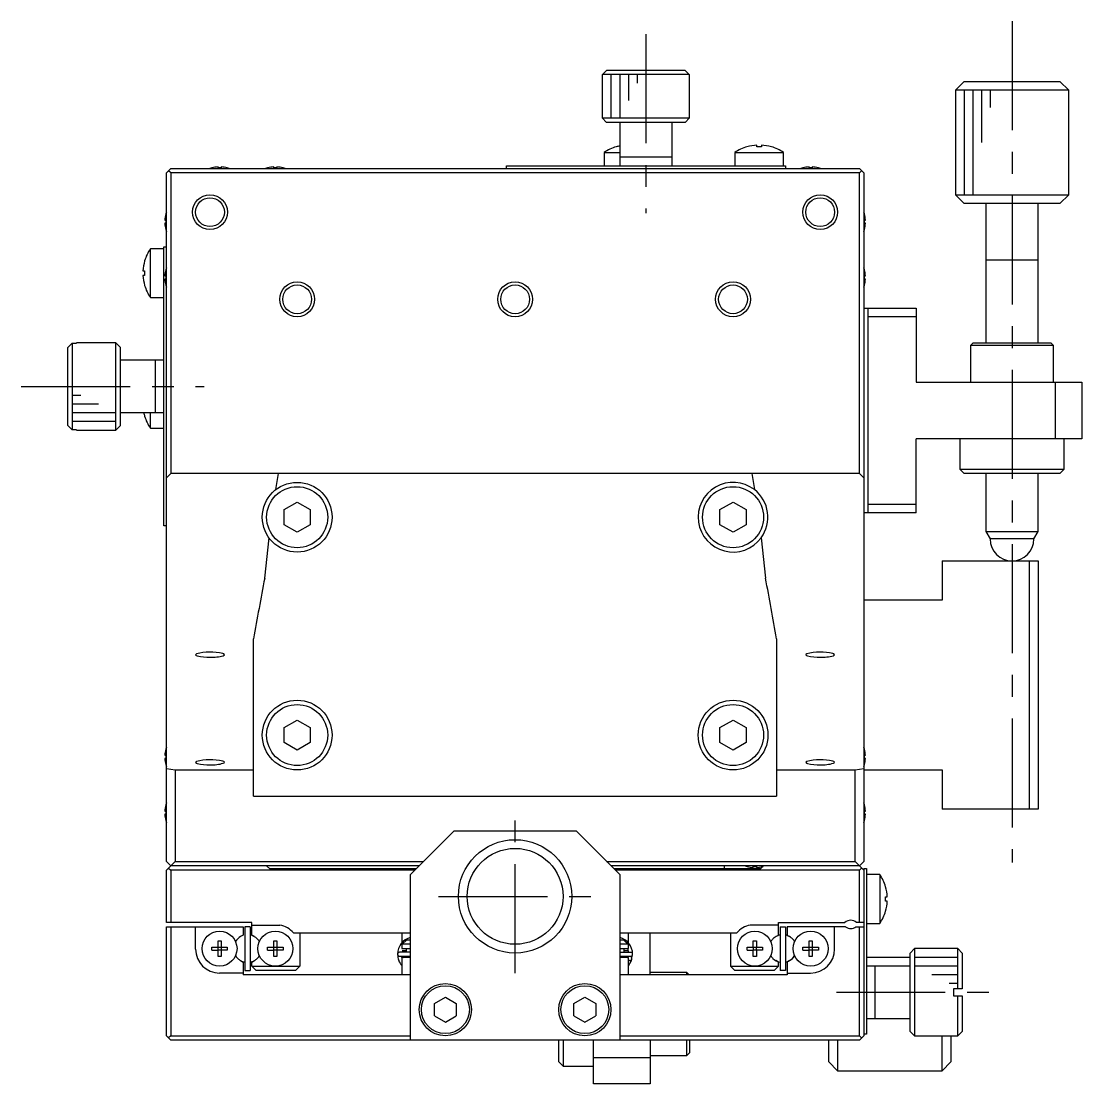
# Model space of a CAD drawing. Extents: x -356 to 385, y 63 to 688.
# Drawn here: x -145.3 to -23.6, y 325.1 to 447 of the extents above; entities that cross this region are included whole.
import ezdxf

# ---------------------------------------------------------------- set-up
doc = ezdxf.new("R2010")
doc.units = 0
doc.header["$LTSCALE"] = 10
doc.linetypes.add('CENTER', pattern=[2, 1.25, -0.25, 0.25, -0.25])
doc.layers.get('0').update_dxf_attribs({"linetype": 'CONTINUOUS'})
doc.layers.add('CENTER', color=1, linetype='CENTER')

msp = doc.modelspace()

# ---------------------------------------------------------------- linework, layer by layer
at = {"color": 7, "linetype": 'CONTINUOUS'}
for p, q in [((-78.585078, 440.873324), (-78.08329, 441.373324)), ((-78.08329, 441.373324), (-69.118916, 441.373324)), ((-69.118916, 441.373324), (-68.617129, 440.873324)), ((-78.601103, 440.373324), (-78.585078, 440.373324)), ((-78.601103, 440.373324), (-78.601103, 435.873324)), ((-78.585078, 440.373324), (-78.585078, 440.873324)), ((-68.617129, 440.873324), (-78.585078, 440.873324)), ((-68.617129, 440.873324), (-68.617129, 440.373324)), ((-68.617129, 440.373324), (-68.601103, 440.373324)), ((-68.601103, 435.873324), (-68.601103, 440.373324)), ((-37.101103, 440.073324), (-38.101103, 439.073324)), ((-37.100878, 440.073324), (-26.101103, 440.073324)), ((-25.101103, 439.073324), (-26.101103, 440.073324)), ((-38.101103, 439.073324), (-38.101103, 427.073324)), ((-25.101103, 439.073324), (-38.101103, 439.073324)), ((-25.101103, 427.073324), (-25.101103, 439.073324)), ((-78.601103, 435.873324), (-68.601103, 435.873324)), ((-78.601103, 435.873324), (-78.101103, 435.373324)), ((-69.101103, 435.373324), (-78.101103, 435.373324)), ((-76.601103, 435.373324), (-76.601103, 430.373324)), ((-70.601103, 430.373324), (-70.601103, 435.373324)), ((-69.101103, 435.373324), (-68.601103, 435.873324)), ((-60.861103, 432.566528), (-60.861103, 432.759785)), ((-60.341103, 432.759785), (-60.341103, 432.566528)), ((-78.401103, 431.915787), (-76.601103, 431.915787)), ((-78.401103, 431.915787), (-78.401103, 430.373324)), ((-77.000242, 432.566528), (-77.003251, 432.572697)), ((-63.401103, 431.915787), (-57.801103, 431.915787)), ((-63.401103, 431.915787), (-63.401103, 430.373324)), ((-62.000242, 432.566528), (-62.003251, 432.572697)), ((-60.341103, 432.566528), (-60.861103, 432.566528)), ((-59.198956, 432.572697), (-59.201964, 432.566528)), ((-57.801103, 430.373324), (-57.801103, 431.915787)), ((-89.601103, 430.073324), (-89.601103, 430.373324)), ((-89.601103, 430.373324), (-57.601103, 430.373324)), ((-70.601103, 431.373324), (-76.601103, 431.373324)), ((-57.601103, 430.373324), (-57.601103, 430.073324)), ((-128.101103, 430.073324), (-128.601103, 429.573324)), ((-128.601103, 350.573324), (-128.601103, 429.573324)), ((-128.101103, 429.573324), (-128.351103, 429.823324)), ((-128.101103, 430.073324), (-49.101103, 430.073324)), ((-49.101103, 429.573324), (-128.101103, 429.573324)), ((-128.101103, 429.573324), (-128.101103, 395.073324)), ((-123.387465, 430.142845), (-123.389719, 430.147468)), ((-122.681103, 430.142845), (-122.681103, 430.263183)), ((-122.321103, 430.142845), (-122.681103, 430.142845)), ((-122.321103, 430.263183), (-122.321103, 430.142845)), ((-121.612487, 430.147468), (-121.614742, 430.142845)), ((-116.987465, 430.142845), (-116.989719, 430.147468)), ((-116.281103, 430.142845), (-116.281103, 430.263183)), ((-115.921103, 430.142845), (-116.281103, 430.142845)), ((-115.921103, 430.263183), (-115.921103, 430.142845)), ((-115.212487, 430.147468), (-115.214742, 430.142845)), ((-55.587465, 430.142845), (-55.589719, 430.147468)), ((-54.881103, 430.142845), (-54.881103, 430.263183)), ((-54.521103, 430.142845), (-54.881103, 430.142845)), ((-54.521103, 430.263183), (-54.521103, 430.142845)), ((-53.812487, 430.147468), (-53.814742, 430.142845)), ((-48.601103, 429.573324), (-49.101103, 430.073324)), ((-48.851103, 429.823324), (-49.101103, 429.573324)), ((-49.101103, 395.073324), (-49.101103, 429.573324)), ((-48.601103, 429.573324), (-48.601103, 350.573324)), ((-38.101103, 427.073324), (-25.101103, 427.073324)), ((-38.101103, 427.073324), (-37.101103, 426.073324)), ((-26.101103, 426.073324), (-25.101103, 427.073324)), ((-26.101103, 426.073324), (-37.101103, 426.073324)), ((-34.601103, 426.073324), (-34.601103, 410.073343)), ((-28.601103, 410.073343), (-28.601103, 426.073324)), ((-128.675247, 424.86194), (-128.670625, 424.859685)), ((-48.531582, 424.859685), (-48.526959, 424.86194)), ((-128.790962, 424.153324), (-128.670625, 424.153324)), ((-128.670625, 423.793324), (-128.790962, 423.793324)), ((-128.670625, 423.086962), (-128.675247, 423.084708)), ((-128.670625, 424.153324), (-128.670625, 423.793324)), ((-48.531582, 423.793324), (-48.531582, 424.153324)), ((-48.531582, 424.153324), (-48.411244, 424.153324)), ((-48.411244, 423.793324), (-48.531582, 423.793324)), ((-48.526959, 423.084708), (-48.531582, 423.086962)), ((-130.443566, 415.273324), (-130.443566, 420.873324)), ((-128.901103, 420.873324), (-130.443566, 420.873324)), ((-128.901103, 421.073324), (-128.601103, 421.073324)), ((-128.901103, 389.073324), (-128.901103, 421.073324)), ((-131.100476, 419.475471), (-131.094308, 419.472463)), ((-28.601098, 419.573324), (-34.601108, 419.573324)), ((-131.287565, 418.333324), (-131.094308, 418.333324)), ((-131.094308, 418.333324), (-131.094308, 417.813324)), ((-128.675247, 418.46194), (-128.670625, 418.459685)), ((-48.531582, 418.459685), (-48.526959, 418.46194)), ((-131.094308, 417.813324), (-131.287565, 417.813324)), ((-128.790962, 417.753324), (-128.670625, 417.753324)), ((-128.670625, 417.393324), (-128.790962, 417.393324)), ((-128.670625, 417.753324), (-128.670625, 417.393324)), ((-48.531582, 417.393324), (-48.531582, 417.753324)), ((-48.531582, 417.753324), (-48.411244, 417.753324)), ((-48.411244, 417.393324), (-48.531582, 417.393324)), ((-131.094308, 416.674185), (-131.100476, 416.671176)), ((-128.670625, 416.686962), (-128.675247, 416.684708)), ((-48.526959, 416.684708), (-48.531582, 416.686962)), ((-130.443566, 415.273324), (-128.901103, 415.273324)), ((-48.601103, 414.073324), (-42.601103, 414.073324)), ((-48.101103, 390.573324), (-48.101103, 414.073324)), ((-42.601103, 414.073324), (-42.601103, 405.573324)), ((-42.601103, 413.073324), (-48.101103, 413.073324)), ((-139.901103, 409.555511), (-139.401103, 410.057298)), ((-139.401103, 410.057298), (-139.401103, 400.089349)), ((-139.401103, 410.057298), (-138.901103, 410.057298)), ((-138.901103, 410.057298), (-138.901103, 410.073324)), ((-134.401103, 410.073324), (-138.901103, 410.073324)), ((-134.401103, 400.073324), (-134.401103, 410.073324)), ((-133.901103, 409.573324), (-134.401103, 410.073324)), ((-36.051103, 410.073324), (-36.351103, 409.773324)), ((-26.851103, 409.773324), (-36.351103, 409.773324)), ((-36.351103, 409.773324), (-36.351103, 405.573324)), ((-36.051103, 410.073324), (-27.151103, 410.073324)), ((-26.851103, 409.773324), (-27.151103, 410.073324)), ((-26.851103, 405.573324), (-26.851103, 409.773324)), ((-139.901103, 400.591137), (-139.901103, 409.555511)), ((-133.901103, 409.573324), (-133.901103, 400.573324)), ((-128.901103, 408.073324), (-133.901103, 408.073324)), ((-129.901103, 408.073324), (-129.901103, 402.073324)), ((-42.601103, 405.573324), (-23.601103, 405.573324)), ((-26.601103, 399.073324), (-26.601103, 405.573324)), ((-23.601103, 405.573324), (-23.601103, 399.073324)), ((-133.901103, 402.073324), (-128.901103, 402.073324)), ((-131.094308, 401.674185), (-131.100476, 401.671176)), ((-130.443566, 400.273324), (-130.443566, 402.073324)), ((-139.401103, 400.089349), (-139.901103, 400.591137)), ((-138.901103, 400.089349), (-139.401103, 400.089349)), ((-138.901103, 400.073324), (-138.901103, 400.089349)), ((-138.901103, 400.073324), (-134.401103, 400.073324)), ((-134.401103, 400.073324), (-133.901103, 400.573324)), ((-130.443566, 400.273324), (-128.901103, 400.273324)), ((-23.601103, 399.073324), (-42.601103, 399.073324)), ((-42.601103, 390.573324), (-42.601103, 399.073324)), ((-37.601103, 399.073324), (-37.601103, 395.573324)), ((-25.601103, 395.573324), (-25.601103, 399.073324)), ((-128.101103, 395.073324), (-128.601103, 394.573324)), ((-49.101103, 395.073324), (-128.101103, 395.073324)), ((-116.045748, 393.239348), (-115.742532, 395.073324)), ((-61.459675, 395.073324), (-61.156459, 393.239348)), ((-48.601103, 394.573324), (-49.101103, 395.073324)), ((-37.601103, 395.573324), (-25.601103, 395.573324)), ((-37.601103, 395.573324), (-37.101103, 395.073324)), ((-26.101103, 395.073324), (-37.101103, 395.073324)), ((-34.601103, 395.073304), (-34.601103, 388.439349)), ((-28.601103, 388.439349), (-28.601103, 395.073304)), ((-26.101103, 395.073324), (-25.601103, 395.573324)), ((-115.101103, 390.939349), (-113.601103, 391.805374)), ((-113.601103, 391.805374), (-112.101103, 390.939349)), ((-65.101103, 390.939349), (-63.601103, 391.805374)), ((-63.601103, 391.805374), (-62.101103, 390.939349)), ((-48.101103, 391.573324), (-42.601103, 391.573324)), ((-115.101103, 389.207298), (-115.101103, 390.939349)), ((-112.101103, 390.939349), (-112.101103, 389.207298)), ((-65.101103, 389.207298), (-65.101103, 390.939349)), ((-62.101103, 390.939349), (-62.101103, 389.207298)), ((-42.601103, 390.573324), (-48.601103, 390.573324)), ((-128.601103, 389.073324), (-128.901103, 389.073324)), ((-113.601103, 388.341273), (-115.101103, 389.207298)), ((-112.101103, 389.207298), (-113.601103, 388.341273)), ((-63.601103, 388.341273), (-65.101103, 389.207298)), ((-62.101103, 389.207298), (-63.601103, 388.341273)), ((-117.327126, 383.074675), (-116.818101, 387.696156)), ((-60.384106, 387.696156), (-59.875081, 383.074675)), ((-34.601103, 388.439349), (-28.601103, 388.439349)), ((-34.601103, 388.439349), (-34.101103, 387.573324)), ((-29.101103, 387.573324), (-28.601103, 388.439349)), ((-29.101103, 387.573324), (-34.101103, 387.573324)), ((-39.601103, 385.073324), (-39.601103, 380.573324)), ((-39.601103, 385.073324), (-28.601103, 385.073324)), ((-29.601103, 356.573324), (-29.601103, 385.073324)), ((-28.601103, 385.073324), (-28.601103, 356.573324)), ((-39.601103, 380.573324), (-48.601103, 380.573324)), ((-118.601103, 358.073324), (-118.601103, 376.130082)), ((-58.601103, 376.130082), (-58.601103, 358.073324)), ((-125.243158, 374.326364), (-125.251103, 374.297847)), ((-125.251103, 374.297847), (-125.180055, 374.213392)), ((-125.154651, 374.395862), (-125.243158, 374.326364)), ((-122.022152, 374.382303), (-122.145933, 374.434995)), ((-122.076702, 374.186509), (-121.982808, 374.241088)), ((-121.951103, 374.297847), (-122.022152, 374.382303)), ((-121.982808, 374.241088), (-121.951103, 374.297847)), ((-55.243158, 374.326364), (-55.251103, 374.297847)), ((-55.251103, 374.297847), (-55.180055, 374.213392)), ((-55.154651, 374.395862), (-55.243158, 374.326364)), ((-52.022152, 374.382303), (-52.145933, 374.434995)), ((-52.076702, 374.186509), (-51.982808, 374.241088)), ((-51.951103, 374.297847), (-52.022152, 374.382303)), ((-51.982808, 374.241088), (-51.951103, 374.297847)), ((-125.180055, 374.213392), (-125.056273, 374.160699)), ((-55.180055, 374.213392), (-55.056273, 374.160699)), ((-115.101103, 365.939349), (-113.601103, 366.805374)), ((-115.101103, 364.207298), (-115.101103, 365.939349)), ((-113.601103, 366.805374), (-112.101103, 365.939349)), ((-112.101103, 365.939349), (-112.101103, 364.207298)), ((-65.101103, 365.939349), (-63.601103, 366.805374)), ((-65.101103, 364.207298), (-65.101103, 365.939349)), ((-63.601103, 366.805374), (-62.101103, 365.939349)), ((-62.101103, 365.939349), (-62.101103, 364.207298)), ((-128.675247, 363.46194), (-128.670625, 363.459685)), ((-113.601103, 363.341273), (-115.101103, 364.207298)), ((-112.101103, 364.207298), (-113.601103, 363.341273)), ((-63.601103, 363.341273), (-65.101103, 364.207298)), ((-62.101103, 364.207298), (-63.601103, 363.341273)), ((-48.531582, 363.459685), (-48.526959, 363.46194)), ((-128.790962, 362.753324), (-128.670625, 362.753324)), ((-128.670625, 362.393324), (-128.790962, 362.393324)), ((-128.670625, 362.753324), (-128.670625, 362.393324)), ((-125.154651, 362.052973), (-125.243158, 361.983476)), ((-122.022152, 362.039414), (-122.145933, 362.092107)), ((-55.154651, 362.052973), (-55.243158, 361.983476)), ((-52.022152, 362.039414), (-52.145933, 362.092107)), ((-48.531582, 362.393324), (-48.531582, 362.753324)), ((-48.531582, 362.753324), (-48.411244, 362.753324)), ((-48.411244, 362.393324), (-48.531582, 362.393324)), ((-128.670625, 361.686962), (-128.675247, 361.684708)), ((-128.601103, 361.249651), (-127.601103, 361.073324)), ((-127.601103, 361.073324), (-118.601103, 361.073324)), ((-127.601103, 361.073324), (-127.601103, 350.573324)), ((-125.243158, 361.983476), (-125.251103, 361.954959)), ((-125.251103, 361.954959), (-125.180055, 361.870503)), ((-125.180055, 361.870503), (-125.056273, 361.817811)), ((-122.076702, 361.843621), (-121.982808, 361.898199)), ((-121.951103, 361.954959), (-122.022152, 362.039414)), ((-121.982808, 361.898199), (-121.951103, 361.954959)), ((-58.601103, 361.073324), (-49.601103, 361.073324)), ((-55.243158, 361.983476), (-55.251103, 361.954959)), ((-55.251103, 361.954959), (-55.180055, 361.870503)), ((-55.180055, 361.870503), (-55.056273, 361.817811)), ((-52.076702, 361.843621), (-51.982808, 361.898199)), ((-51.951103, 361.954959), (-52.022152, 362.039414)), ((-51.982808, 361.898199), (-51.951103, 361.954959)), ((-49.601103, 361.073324), (-48.601103, 361.249651)), ((-49.601103, 350.573324), (-49.601103, 361.073324)), ((-48.601103, 361.073324), (-39.601103, 361.073324)), ((-48.526959, 361.684708), (-48.531582, 361.686962)), ((-39.601103, 361.073324), (-39.601103, 356.573324)), ((-118.601103, 358.073324), (-58.601103, 358.073324)), ((-128.790962, 356.353324), (-128.670625, 356.353324)), ((-128.670625, 355.993324), (-128.790962, 355.993324)), ((-128.675247, 357.06194), (-128.670625, 357.059685)), ((-128.670625, 356.353324), (-128.670625, 355.993324)), ((-48.531582, 357.059685), (-48.526959, 357.06194)), ((-48.531582, 355.993324), (-48.531582, 356.353324)), ((-48.531582, 356.353324), (-48.411244, 356.353324)), ((-48.411244, 355.993324), (-48.531582, 355.993324)), ((-28.601103, 356.573324), (-39.601103, 356.573324)), ((-128.670625, 355.286962), (-128.675247, 355.284708)), ((-48.526959, 355.284708), (-48.531582, 355.286962)), ((-95.601103, 354.073324), (-100.601103, 349.073324)), ((-95.601103, 354.073324), (-81.601103, 354.073324)), ((-76.601103, 349.073324), (-81.601103, 354.073324)), ((-128.601103, 350.573324), (-128.101103, 350.073324)), ((-128.601103, 349.573324), (-127.601103, 350.573324)), ((-99.601103, 350.073324), (-128.101103, 350.073324)), ((-127.601103, 350.573324), (-99.101103, 350.573324)), ((-116.751103, 349.723324), (-117.101103, 350.073324)), ((-78.101103, 350.573324), (-49.601103, 350.573324)), ((-49.101103, 350.073324), (-77.601103, 350.073324)), ((-64.601103, 350.073324), (-64.601103, 349.723324)), ((-61.989719, 349.99918), (-61.987465, 350.003802)), ((-61.281103, 350.003802), (-60.921103, 350.003802)), ((-61.281103, 349.883465), (-61.281103, 350.003802)), ((-60.921103, 350.003802), (-60.921103, 349.883465)), ((-60.101103, 350.073324), (-60.451103, 349.723324)), ((-60.214742, 350.003802), (-60.212487, 349.99918)), ((-49.601103, 350.573324), (-48.601103, 349.573324)), ((-49.101103, 350.073324), (-48.601103, 350.573324)), ((-128.601103, 343.573324), (-128.601103, 349.573324)), ((-128.351103, 349.823324), (-128.101103, 349.573324)), ((-128.101103, 349.573324), (-128.101103, 343.573324)), ((-100.101103, 349.573324), (-128.101103, 349.573324)), ((-99.951103, 349.723324), (-116.751103, 349.723324)), ((-100.601103, 330.073324), (-100.601103, 349.073324)), ((-60.451103, 349.723324), (-77.251103, 349.723324)), ((-49.101103, 349.573324), (-77.101103, 349.573324)), ((-76.601103, 349.073324), (-76.601103, 330.073324)), ((-49.101103, 349.573324), (-48.851103, 349.823324)), ((-49.101103, 343.573324), (-49.101103, 349.573324)), ((-48.601103, 349.773324), (-48.301103, 349.773324)), ((-48.601103, 349.773324), (-48.601103, 330.573324)), ((-48.301103, 349.773324), (-48.301103, 330.773324)), ((-46.75864, 349.073324), (-48.301103, 349.073324)), ((-46.75864, 349.073324), (-46.75864, 343.473324)), ((-46.107899, 347.672463), (-46.10173, 347.675471)), ((-46.107899, 346.013324), (-46.107899, 346.533324)), ((-46.107899, 346.533324), (-45.914642, 346.533324)), ((-45.914642, 346.013324), (-46.107899, 346.013324)), ((-46.10173, 344.871176), (-46.107899, 344.874185)), ((-118.801103, 343.573324), (-128.601103, 343.573324)), ((-128.601103, 330.573324), (-128.601103, 343.073324)), ((-128.601103, 343.073324), (-119.801103, 343.073324)), ((-128.101103, 343.073324), (-128.101103, 330.573324)), ((-125.251103, 340.523324), (-125.251103, 343.073324)), ((-119.801103, 343.073324), (-119.801103, 342.117736)), ((-119.001103, 343.073324), (-119.601103, 343.073324)), ((-119.601103, 343.073324), (-119.601103, 338.073324)), ((-119.001103, 343.073324), (-119.001103, 338.073324)), ((-118.801103, 342.117736), (-118.801103, 343.573324)), ((-118.801103, 343.273324), (-115.579088, 343.273324)), ((-58.401103, 343.273324), (-61.623119, 343.273324)), ((-58.401103, 343.573324), (-50.762541, 343.573324)), ((-58.401103, 342.117736), (-58.401103, 343.573324)), ((-58.201103, 343.073324), (-58.201103, 338.073324)), ((-58.201103, 343.073324), (-57.601103, 343.073324)), ((-57.601103, 343.073324), (-57.601103, 338.073324)), ((-57.401103, 343.073324), (-57.401103, 342.117736)), ((-50.701103, 343.073324), (-57.401103, 343.073324)), ((-51.951103, 340.523324), (-51.951103, 343.073324)), ((-49.501103, 343.073324), (-48.601103, 343.073324)), ((-48.601103, 343.573324), (-49.439666, 343.573324)), ((-49.101103, 330.573324), (-49.101103, 343.073324)), ((-48.301103, 343.473324), (-46.75864, 343.473324)), ((-122.681103, 341.459685), (-122.321103, 341.459685)), ((-122.681103, 340.753324), (-122.681103, 341.459685)), ((-122.321103, 341.459685), (-122.321103, 340.753324)), ((-119.801103, 342.117736), (-120.094853, 341.948139)), ((-118.507353, 341.948139), (-118.801103, 342.117736)), ((-116.281103, 341.459685), (-115.921103, 341.459685)), ((-116.281103, 340.753324), (-116.281103, 341.459685)), ((-115.921103, 341.459685), (-115.921103, 340.753324)), ((-114.022041, 342.373324), (-100.601103, 342.373324)), ((-113.301103, 342.373324), (-113.301103, 338.573324)), ((-101.601103, 342.373324), (-101.601103, 341.225863)), ((-101.546787, 341.073324), (-101.017619, 341.573324)), ((-101.017619, 341.573324), (-100.601103, 341.573324)), ((-76.601103, 342.373324), (-63.180166, 342.373324)), ((-76.601103, 341.573324), (-76.184588, 341.573324)), ((-76.184588, 341.573324), (-75.65542, 341.073324)), ((-75.601103, 341.218708), (-75.601103, 342.373324)), ((-73.101103, 337.573324), (-73.101103, 342.373324)), ((-63.901103, 342.373324), (-63.901103, 338.573324)), ((-61.281103, 341.459685), (-60.921103, 341.459685)), ((-61.281103, 340.753324), (-61.281103, 341.459685)), ((-60.921103, 341.459685), (-60.921103, 340.753324)), ((-58.694853, 341.948139), (-58.401103, 342.117736)), ((-57.401103, 342.117736), (-57.107353, 341.948139)), ((-54.881103, 341.459685), (-54.521103, 341.459685)), ((-54.881103, 340.753324), (-54.881103, 341.459685)), ((-54.521103, 341.459685), (-54.521103, 340.753324)), ((-123.387465, 340.753324), (-122.681103, 340.753324)), ((-123.387465, 340.393324), (-123.387465, 340.753324)), ((-123.387465, 340.393324), (-122.681103, 340.393324)), ((-122.670731, 340.742952), (-122.681103, 340.753324)), ((-122.670731, 340.403696), (-122.681103, 340.393324)), ((-122.681103, 339.686962), (-122.681103, 340.393324)), ((-122.670731, 340.742952), (-122.331476, 340.742952)), ((-122.670731, 340.403696), (-122.670731, 340.742952)), ((-122.331476, 340.403696), (-122.670731, 340.403696)), ((-122.331476, 340.742952), (-122.321103, 340.753324)), ((-122.331476, 340.742952), (-122.331476, 340.403696)), ((-122.331476, 340.403696), (-122.321103, 340.393324)), ((-122.321103, 340.753324), (-121.614742, 340.753324)), ((-122.321103, 340.393324), (-122.321103, 339.686962)), ((-121.614742, 340.393324), (-122.321103, 340.393324)), ((-121.614742, 340.753324), (-121.614742, 340.393324)), ((-116.987465, 340.753324), (-116.281103, 340.753324)), ((-116.987465, 340.393324), (-116.987465, 340.753324)), ((-116.987465, 340.393324), (-116.281103, 340.393324)), ((-116.270731, 340.742952), (-116.281103, 340.753324)), ((-116.270731, 340.403696), (-116.281103, 340.393324)), ((-116.281103, 339.686962), (-116.281103, 340.393324)), ((-116.270731, 340.742952), (-115.931476, 340.742952)), ((-116.270731, 340.403696), (-116.270731, 340.742952)), ((-115.931476, 340.403696), (-116.270731, 340.403696)), ((-115.931476, 340.742952), (-115.921103, 340.753324)), ((-115.931476, 340.742952), (-115.931476, 340.403696)), ((-115.931476, 340.403696), (-115.921103, 340.393324)), ((-115.921103, 340.753324), (-115.214742, 340.753324)), ((-115.921103, 340.393324), (-115.921103, 339.686962)), ((-115.214742, 340.393324), (-115.921103, 340.393324)), ((-115.214742, 340.753324), (-115.214742, 340.393324)), ((-100.601103, 340.152818), (-101.856732, 340.152818)), ((-101.601103, 341.073324), (-101.601103, 340.573324)), ((-100.601103, 341.073324), (-101.601103, 341.073324)), ((-101.601103, 340.573324), (-100.601103, 340.573324)), ((-101.567001, 340.373324), (-101.101103, 340.373324)), ((-101.101103, 340.573324), (-101.101103, 340.152818)), ((-75.601103, 341.073324), (-76.601103, 341.073324)), ((-76.601103, 340.573324), (-75.601103, 340.573324)), ((-75.344416, 340.143589), (-76.601103, 340.143589)), ((-76.101103, 340.143589), (-76.101103, 340.573324)), ((-76.101103, 340.373324), (-75.636557, 340.373324)), ((-75.713682, 340.573361), (-75.584811, 340.143641)), ((-75.601103, 340.573324), (-75.601103, 341.073324)), ((-61.987465, 340.753324), (-61.281103, 340.753324)), ((-61.987465, 340.393324), (-61.987465, 340.753324)), ((-61.987465, 340.393324), (-61.281103, 340.393324)), ((-61.270731, 340.742952), (-61.281103, 340.753324)), ((-61.270731, 340.403696), (-61.281103, 340.393324)), ((-61.281103, 339.686962), (-61.281103, 340.393324)), ((-61.270731, 340.742952), (-60.931476, 340.742952)), ((-61.270731, 340.403696), (-61.270731, 340.742952)), ((-60.931476, 340.403696), (-61.270731, 340.403696)), ((-60.931476, 340.742952), (-60.921103, 340.753324)), ((-60.931476, 340.742952), (-60.931476, 340.403696)), ((-60.931476, 340.403696), (-60.921103, 340.393324)), ((-60.921103, 340.753324), (-60.214742, 340.753324)), ((-60.921103, 340.393324), (-60.921103, 339.686962)), ((-60.214742, 340.393324), (-60.921103, 340.393324)), ((-60.214742, 340.753324), (-60.214742, 340.393324)), ((-55.587465, 340.753324), (-54.881103, 340.753324)), ((-55.587465, 340.393324), (-55.587465, 340.753324)), ((-55.587465, 340.393324), (-54.881103, 340.393324)), ((-54.870731, 340.742952), (-54.881103, 340.753324)), ((-54.870731, 340.403696), (-54.881103, 340.393324)), ((-54.881103, 339.686962), (-54.881103, 340.393324)), ((-54.870731, 340.742952), (-54.531476, 340.742952)), ((-54.870731, 340.403696), (-54.870731, 340.742952)), ((-54.531476, 340.403696), (-54.870731, 340.403696)), ((-54.531476, 340.742952), (-54.521103, 340.753324)), ((-54.531476, 340.742952), (-54.531476, 340.403696)), ((-54.531476, 340.403696), (-54.521103, 340.393324)), ((-54.521103, 340.753324), (-53.814742, 340.753324)), ((-54.521103, 340.393324), (-54.521103, 339.686962)), ((-53.814742, 340.393324), (-54.521103, 340.393324)), ((-53.814742, 340.753324), (-53.814742, 340.393324)), ((-42.801103, 340.573324), (-43.301103, 340.073324)), ((-37.801103, 340.573324), (-42.801103, 340.573324)), ((-42.801103, 340.573324), (-42.801103, 330.573324)), ((-37.801103, 335.973324), (-37.801103, 340.573324)), ((-37.301103, 340.073324), (-37.801103, 340.573324)), ((-122.321103, 339.686962), (-122.681103, 339.686962)), ((-120.094853, 339.198508), (-119.801103, 339.028912)), ((-119.801103, 339.028912), (-119.801103, 337.573324)), ((-118.801103, 339.028912), (-118.507353, 339.198508)), ((-118.801103, 338.573324), (-118.801103, 339.028912)), ((-115.921103, 339.686962), (-116.281103, 339.686962)), ((-101.948957, 339.214667), (-101.92684, 339.15608)), ((-101.926785, 339.159637), (-101.927136, 339.157512)), ((-101.927136, 339.157512), (-101.92636, 339.15783)), ((-101.92684, 339.15608), (-101.927136, 339.157512)), ((-101.925823, 339.156337), (-101.912866, 339.126081)), ((-101.856732, 339.702818), (-100.601103, 339.702818)), ((-101.591566, 339.57331), (-101.616351, 339.7028)), ((-100.601103, 339.573324), (-101.601103, 339.573324)), ((-101.601103, 339.573324), (-101.601103, 337.573324)), ((-101.491881, 339.573365), (-101.257181, 339.702818)), ((-101.101103, 339.702818), (-101.101103, 339.573324)), ((-76.601103, 339.693589), (-75.344416, 339.693589)), ((-75.601103, 339.573324), (-76.601103, 339.573324)), ((-76.101103, 339.573324), (-76.101103, 339.693589)), ((-75.943968, 339.693589), (-75.71525, 339.573331)), ((-75.279085, 339.138186), (-75.60113, 339.246555)), ((-75.601103, 337.573324), (-75.601103, 339.573324)), ((-75.58751, 339.250068), (-75.601103, 339.256955)), ((-75.600934, 338.618969), (-75.275236, 339.147324)), ((-75.573278, 339.243082), (-75.58751, 339.250068)), ((-75.558494, 339.236039), (-75.573278, 339.243082)), ((-75.543246, 339.228981), (-75.558494, 339.236039)), ((-75.527628, 339.221952), (-75.543246, 339.228981)), ((-75.511733, 339.214993), (-75.527628, 339.221952)), ((-75.495658, 339.208147), (-75.511733, 339.214993)), ((-75.479499, 339.201455), (-75.495658, 339.208147)), ((-75.463355, 339.194957), (-75.479499, 339.201455)), ((-75.447323, 339.188694), (-75.463355, 339.194957)), ((-75.4315, 339.182702), (-75.447323, 339.188694)), ((-75.415982, 339.177018), (-75.4315, 339.182702)), ((-75.400862, 339.171677), (-75.415982, 339.177018)), ((-75.386233, 339.16671), (-75.400862, 339.171677)), ((-75.372181, 339.162148), (-75.386233, 339.16671)), ((-75.358793, 339.158018), (-75.372181, 339.162148)), ((-75.34615, 339.154345), (-75.358793, 339.158018)), ((-75.334327, 339.151152), (-75.34615, 339.154345)), ((-75.323396, 339.148458), (-75.334327, 339.151152)), ((-75.313424, 339.146278), (-75.323396, 339.148458)), ((-75.30447, 339.144627), (-75.313424, 339.146278)), ((-75.296589, 339.143514), (-75.30447, 339.144627)), ((-75.289829, 339.142946), (-75.296589, 339.143514)), ((-75.293517, 339.104995), (-75.279815, 339.136475)), ((-75.284229, 339.142926), (-75.289829, 339.142946)), ((-75.279825, 339.143455), (-75.284229, 339.142926)), ((-75.276643, 339.144529), (-75.279825, 339.143455)), ((-75.279815, 339.136475), (-75.120883, 339.889949)), ((-75.279612, 339.144103), (-75.279085, 339.138186)), ((-75.274701, 339.146141), (-75.276643, 339.144529)), ((-75.275566, 339.702345), (-75.276344, 339.704177)), ((-75.262439, 339.669044), (-75.275566, 339.702345)), ((-75.274013, 339.148283), (-75.274701, 339.146141)), ((-75.274309, 339.146852), (-75.261972, 339.178439)), ((-75.250993, 339.635141), (-75.262439, 339.669044)), ((-75.261972, 339.178439), (-75.250586, 339.212371)), ((-75.241256, 339.600719), (-75.250993, 339.635141)), ((-75.250586, 339.212371), (-75.240911, 339.246819)), ((-75.23325, 339.565862), (-75.241256, 339.600719)), ((-75.240911, 339.246819), (-75.232971, 339.281699)), ((-75.226995, 339.530655), (-75.23325, 339.565862)), ((-75.232971, 339.281699), (-75.226783, 339.316923)), ((-75.222506, 339.495185), (-75.226995, 339.530655)), ((-75.226783, 339.316923), (-75.222364, 339.352406)), ((-75.219793, 339.459538), (-75.222506, 339.495185)), ((-75.222364, 339.352406), (-75.219722, 339.388061)), ((-75.218865, 339.423801), (-75.219793, 339.459538)), ((-75.219722, 339.388061), (-75.218865, 339.423801)), ((-60.921103, 339.686962), (-61.281103, 339.686962)), ((-58.401103, 339.028912), (-58.694853, 339.198508)), ((-58.401103, 338.573324), (-58.401103, 339.028912)), ((-57.107353, 339.198508), (-57.401103, 339.028912)), ((-57.401103, 339.028912), (-57.401103, 337.573324)), ((-54.521103, 339.686962), (-54.881103, 339.686962)), ((-43.301103, 339.573324), (-48.301103, 339.573324)), ((-43.301103, 331.073324), (-43.301103, 340.073324)), ((-37.301103, 340.073324), (-37.301103, 335.973324)), ((-119.801103, 337.773324), (-122.501103, 337.773324)), ((-119.601103, 338.073324), (-119.001103, 338.073324)), ((-118.301103, 338.073324), (-118.801103, 338.573324)), ((-118.801103, 338.573324), (-113.301103, 338.573324)), ((-113.801103, 338.073324), (-118.301103, 338.073324)), ((-113.301103, 338.573324), (-113.801103, 338.073324)), ((-68.901103, 337.823324), (-73.101103, 337.823324)), ((-68.901103, 337.573324), (-68.901103, 337.823324)), ((-68.651103, 337.573324), (-68.901103, 337.823324)), ((-63.401103, 338.073324), (-63.901103, 338.573324)), ((-63.901103, 338.573324), (-58.401103, 338.573324)), ((-58.901103, 338.073324), (-63.401103, 338.073324)), ((-58.401103, 338.573324), (-58.901103, 338.073324)), ((-57.601103, 338.073324), (-58.201103, 338.073324)), ((-57.401103, 337.773324), (-54.701103, 337.773324)), ((-43.301103, 338.573324), (-48.301103, 338.573324)), ((-47.301103, 332.573324), (-47.301103, 338.573324)), ((-100.601103, 337.573324), (-119.801103, 337.573324)), ((-57.401103, 337.573324), (-76.601103, 337.573324)), ((-38.301103, 335.973324), (-38.301103, 335.173324)), ((-37.301103, 335.973324), (-38.301103, 335.973324)), ((-97.851103, 334.295012), (-96.601103, 335.016699)), ((-97.851103, 332.851636), (-97.851103, 334.295012)), ((-96.601103, 335.016699), (-95.351103, 334.295012)), ((-95.351103, 334.295012), (-95.351103, 332.851636)), ((-81.851103, 334.295012), (-80.601103, 335.016699)), ((-81.851103, 332.851636), (-81.851103, 334.295012)), ((-80.601103, 335.016699), (-79.351103, 334.295012)), ((-79.351103, 334.295012), (-79.351103, 332.851636)), ((-38.301103, 335.173324), (-37.301103, 335.173324)), ((-37.801103, 330.573324), (-37.801103, 335.173324)), ((-37.301103, 335.173324), (-37.301103, 331.073324)), ((-97.851103, 332.851636), (-96.601103, 332.129948)), ((-96.601103, 332.129948), (-95.351103, 332.851636)), ((-81.851103, 332.851636), (-80.601103, 332.129948)), ((-80.601103, 332.129948), (-79.351103, 332.851636)), ((-48.301103, 332.573324), (-43.301103, 332.573324)), ((-128.101103, 330.073324), (-128.601103, 330.573324)), ((-128.101103, 330.573324), (-128.351103, 330.323324)), ((-128.101103, 330.573324), (-100.601103, 330.573324)), ((-76.601103, 330.573324), (-49.101103, 330.573324)), ((-48.851103, 330.323324), (-49.101103, 330.573324)), ((-48.601103, 330.573324), (-49.101103, 330.073324)), ((-48.301103, 330.773324), (-48.601103, 330.773324)), ((-43.301103, 331.073324), (-42.801103, 330.573324)), ((-42.801103, 330.573324), (-37.801103, 330.573324)), ((-39.601103, 326.573324), (-39.601103, 330.573324)), ((-38.601103, 330.573324), (-38.601103, 327.573324)), ((-37.801103, 330.573324), (-37.301103, 331.073324)), ((-49.101103, 330.073324), (-128.101103, 330.073324)), ((-83.601103, 327.573324), (-83.601103, 330.073324)), ((-83.101103, 330.073324), (-83.101103, 327.073324)), ((-79.601103, 325.073324), (-79.601103, 330.073324)), ((-73.101103, 330.073324), (-73.101103, 325.073324)), ((-68.901103, 328.323324), (-68.901103, 330.073324)), ((-68.601103, 330.073324), (-68.601103, 328.623324)), ((-52.601103, 327.573324), (-52.601103, 330.073324)), ((-51.601103, 330.073324), (-51.601103, 326.573324)), ((-79.601103, 328.073324), (-73.101103, 328.073324)), ((-73.101103, 328.323324), (-68.901103, 328.323324)), ((-68.901103, 328.323324), (-68.601103, 328.623324)), ((-83.601103, 327.573324), (-83.101103, 327.073324)), ((-83.101103, 327.073324), (-79.601103, 327.073324)), ((-52.601103, 327.573324), (-51.601103, 326.573324)), ((-39.601103, 326.573324), (-38.601103, 327.573324)), ((-51.601103, 326.573324), (-39.601103, 326.573324)), ((-73.101103, 325.073324), (-79.601103, 325.073324))]:
    msp.add_line(p, q, dxfattribs=at)
at = {"color": 3, "linetype": 'CONTINUOUS'}
for p, q in [((-77.601103, 440.873324), (-77.601103, 435.873324)), ((-76.601103, 440.873324), (-76.601103, 435.873324)), ((-75.601103, 440.873324), (-75.601103, 437.873324)), ((-74.601103, 440.873324), (-74.601103, 439.873324)), ((-37.101103, 439.073324), (-37.101103, 427.073324)), ((-36.101103, 439.073324), (-36.101103, 427.073324)), ((-35.101103, 439.073324), (-35.101103, 433.073324)), ((-34.101103, 439.073324), (-34.101103, 437.073324)), ((-139.401103, 404.073324), (-138.401103, 404.073324)), ((-139.401103, 403.073324), (-136.401103, 403.073324)), ((-139.401103, 402.073324), (-134.401103, 402.073324)), ((-139.401103, 401.073324), (-134.401103, 401.073324)), ((-37.801103, 339.573324), (-42.801103, 339.573324)), ((-37.801103, 338.573324), (-42.801103, 338.573324)), ((-37.801103, 337.573324), (-40.801103, 337.573324)), ((-37.801103, 336.573324), (-38.801103, 336.573324))]:
    msp.add_line(p, q, dxfattribs=at)
for centre in [(-123.601103, 425.073324), (-53.601103, 425.073324), (-113.601103, 415.073324), (-88.601103, 415.073324), (-63.601103, 415.073324)]:
    msp.add_circle(centre, 2, dxfattribs=at)
at = {"color": 7, "linetype": 'CONTINUOUS'}
for centre, radius in [((-123.601103, 425.073324), 1.65), ((-53.601103, 425.073324), 1.65), ((-113.601103, 415.073324), 1.65), ((-88.601103, 415.073324), 1.65), ((-63.601103, 415.073324), 1.65), ((-113.601103, 390.073324), 4), ((-113.601103, 390.073324), 3.5), ((-63.601103, 390.073324), 3.5), ((-113.601151, 365.073531), 3.999952), ((-113.601103, 365.073324), 3.5), ((-63.601132, 365.07543), 3.999972), ((-63.601103, 365.073324), 3.5), ((-88.601103, 346.573324), 6.5), ((-88.601103, 346.573324), 5.5), ((-122.501103, 340.573324), 2), ((-116.101103, 340.573324), 2), ((-61.101103, 340.573324), 2), ((-54.701103, 340.573324), 2), ((-96.601103, 333.573324), 3), ((-80.601103, 333.573324), 3), ((-96.601103, 333.573324), 2.75), ((-80.601103, 333.573324), 2.75)]:
    msp.add_circle(centre, radius, dxfattribs=at)
for centre, radius, start, end in [((-60.601103, 427.773324), 4.993235, 92.984767, 106.272555), ((-60.601103, 427.773324), 4.993235, 73.727445, 87.015233), ((-75.601103, 427.773324), 5, 106.285843, 124.055798), ((-75.601103, 427.773324), 4.993235, 101.552804, 106.272555), ((-60.601103, 427.773324), 5, 106.285843, 124.055798), ((-60.601103, 427.773324), 5, 55.944202, 73.714157), ((-122.501103, 427.073324), 3.2, 106.122533, 110.364136), ((-122.501103, 427.073324), 3.194933, 93.229709, 106.106712), ((-122.501103, 427.073324), 3.194933, 73.893288, 86.770291), ((-122.501103, 427.073324), 3.2, 69.635864, 73.877467), ((-116.101103, 427.073324), 3.2, 106.122533, 110.364136), ((-116.101103, 427.073324), 3.194933, 93.229709, 106.106712), ((-116.101103, 427.073324), 3.194933, 73.893288, 86.770291), ((-116.101103, 427.073324), 3.2, 69.635864, 73.877467), ((-54.701103, 427.073324), 3.2, 106.122533, 110.364134), ((-54.701103, 427.073324), 3.194933, 93.229709, 106.106712), ((-54.701103, 427.073324), 3.194933, 73.893288, 86.770291), ((-54.701103, 427.073324), 3.2, 69.635866, 73.877467), ((-125.601103, 423.973324), 3.194933, 163.893288, 176.770291), ((-125.601103, 423.973324), 3.2, 159.635864, 163.877467), ((-51.601103, 423.973324), 3.2, 16.122533, 20.364133), ((-51.601103, 423.973324), 3.194933, 3.229709, 16.106712), ((-125.601103, 423.973324), 3.194933, 183.229709, 196.106712), ((-125.601103, 423.973324), 3.2, 196.122533, 200.364136), ((-51.601103, 423.973324), 3.2, 339.635867, 343.877467), ((-51.601103, 423.973324), 3.194933, 343.893288, 356.770291), ((-126.301103, 418.073324), 5, 145.944202, 163.714157), ((-126.301103, 418.073324), 4.993235, 163.727445, 177.015233), ((-125.601103, 417.573324), 3.194933, 163.893288, 176.770291), ((-125.601103, 417.573324), 3.2, 159.635864, 163.877467), ((-51.601103, 417.573324), 3.2, 16.122533, 20.364133), ((-51.601103, 417.573324), 3.194933, 3.229709, 16.106712), ((-126.301103, 418.073324), 4.993235, 182.984767, 196.272555), ((-125.601103, 417.573324), 3.194933, 183.229709, 196.106712), ((-51.601103, 417.573324), 3.194933, 343.893288, 356.770291), ((-126.301103, 418.073324), 5, 196.285843, 214.055798), ((-125.601103, 417.573324), 3.2, 196.122533, 200.364136), ((-51.601103, 417.573324), 3.2, 339.635866, 343.877467), ((-126.301103, 403.073324), 4.993235, 191.552804, 196.272555), ((-126.301103, 403.073324), 5, 196.285843, 214.055798), ((-63.600867, 390.073357), 3.99983, 52.328876, 323.535436), ((-63.601103, 390.073324), 4, 323.537826, 52.326487), ((-31.601103, 387.573324), 2.5, 180, 0), ((299.835973, 302.957448), 424.786795, 169.128572, 170.08091), ((-461.782629, 305.75606), 409.277224, 9.901046, 10.889473), ((-123.566572, 367.978654), 6.610791, 77.59051795, 103.89983729), ((-53.566572, 367.978654), 6.610791, 77.59051795, 103.89983729), ((-123.759867, 379.465985), 5.461385, 256.2682342, 271.66584039), ((-123.441196, 379.208802), 5.204351, 268.23927568, 285.19965353), ((-53.759867, 379.465985), 5.461385, 256.2682342, 271.66584039), ((-53.441196, 379.208802), 5.204351, 268.23927568, 285.19965353), ((-125.601103, 362.573324), 3.194933, 163.893288, 176.770291), ((-125.601103, 362.573324), 3.2, 159.635865, 163.877467), ((-51.601103, 362.573324), 3.2, 16.122533, 20.364135), ((-51.601103, 362.573324), 3.194933, 3.229709, 16.106712), ((-125.601103, 362.573324), 3.194933, 183.229709, 196.106712), ((-123.56657, 355.635765), 6.610791, 77.59053699, 103.89985633), ((-53.56657, 355.635765), 6.610791, 77.59053699, 103.89985633), ((-51.601103, 362.573324), 3.194933, 343.893288, 356.770291), ((-125.601103, 362.573324), 3.2, 196.122533, 200.364134), ((-123.759863, 367.123096), 5.461386, 256.26819526, 271.66580146), ((-123.4412, 366.865913), 5.204352, 268.23931275, 285.1996906), ((-53.759863, 367.123096), 5.461386, 256.26819526, 271.66580146), ((-53.4412, 366.865913), 5.204352, 268.23931275, 285.1996906), ((-51.601103, 362.573324), 3.2, 339.635865, 343.877467), ((-125.601103, 356.173324), 3.2, 159.635866, 163.877467), ((-51.601103, 356.173324), 3.2, 16.122533, 20.364135), ((-125.601103, 356.173324), 3.194933, 163.893288, 176.770291), ((-125.601103, 356.173324), 3.194933, 183.229709, 196.106712), ((-51.601103, 356.173324), 3.194933, 3.229709, 16.106712), ((-51.601103, 356.173324), 3.194933, 343.893288, 356.770291), ((-125.601103, 356.173324), 3.2, 196.122533, 200.364134), ((-51.601103, 356.173324), 3.2, 339.635865, 343.877467), ((-61.101103, 353.073324), 3.2, 249.635865, 253.877467), ((-61.101103, 353.073324), 3.194933, 253.893288, 266.770291), ((-61.101103, 353.073324), 3.194933, 273.229709, 286.106712), ((-61.101103, 353.073324), 3.2, 286.122533, 287.114433), ((-50.901103, 346.273324), 5, 16.285843, 34.055798), ((-50.901103, 346.273324), 4.993235, 2.984767, 16.272555), ((-50.901103, 346.273324), 4.993235, 343.727445, 357.015233), ((-50.101103, 342.823324), 1, 48.590378, 131.409622), ((-50.901103, 346.273324), 5, 325.944202, 343.714157), ((-116.101103, 340.573324), 2.75, 40.885193, 79.057501), ((-61.101103, 340.573324), 2.75, 100.942499, 139.114807), ((-50.101103, 343.873324), 1, 233.130102, 306.869898), ((-119.186294, 340.458324), 1.75, 134.995594, 148.113496), ((-119.301102, 340.573324), 1.5875, 120.000031, 149.566818), ((-119.301102, 340.573324), 1.5875, 45.000026, 79.106961), ((-119.415913, 340.458324), 1.75, 31.886504, 45.004406), ((-119.301102, 340.573324), 1.5875, 30.433263, 45.000025), ((-100.081117, 339.927308), 1.999339, 105.076917, 179.173744), ((-77.118538, 339.919148), 1.997921, 0.721223, 74.986116), ((-57.786294, 340.458324), 1.75, 134.995594, 148.113496), ((-57.901104, 340.573324), 1.5875, 134.999975, 149.566737), ((-57.901103, 340.573324), 1.5875, 120, 135), ((-57.901104, 340.573324), 1.5875, 100.89309, 120), ((-57.901104, 340.573324), 1.5875, 59.999969, 79.106962), ((-57.901103, 340.573324), 1.5875, 45, 60), ((-58.015913, 340.458324), 1.75, 31.886504, 45.004406), ((-57.901104, 340.573324), 1.5875, 30.433182, 44.999975), ((-122.501103, 340.523324), 2.75, 180, 270), ((-101.856732, 339.927818), 0.225, 90, 270), ((-75.344416, 339.918589), 0.225, 270, 90), ((-54.701103, 340.523324), 2.75, 270, 0), ((-119.186294, 340.688324), 1.75, 211.886504, 225.004406), ((-119.301102, 340.573324), 1.5875, 210.433182, 224.999975), ((-119.301103, 340.573324), 1.5875, 225, 240), ((-119.301102, 340.573324), 1.5875, 239.999969, 259.10691), ((-119.301102, 340.573324), 1.5875, 280.893038, 300), ((-119.301103, 340.573324), 1.5875, 300, 315), ((-119.415913, 340.688324), 1.75, 314.995594, 328.113496), ((-119.301102, 340.573324), 1.5875, 314.999975, 329.566737), ((-100.077083, 339.929413), 2.00346, 180.863794, 220.459737), ((-57.786294, 340.688324), 1.75, 211.886504, 225.004406), ((-57.901104, 340.573324), 1.5875, 210.433263, 225.000025), ((-57.901104, 340.573324), 1.5875, 225.000026, 259.107003), ((-57.901104, 340.573324), 1.5875, 280.893038, 300.000031), ((-57.901104, 340.573324), 1.5875, 300.000031, 329.566818), ((-58.015913, 340.688324), 1.75, 314.995594, 328.113496)]:
    msp.add_arc(centre, radius, start, end, dxfattribs=at)
at = {"layer": 'CENTER', "color": 1, "linetype": 'CENTER'}
for p, q in [((-31.601103, 446.973324), (-31.601103, 350.473324)), ((-73.601103, 445.473324), (-73.601103, 424.973324)), ((-145.251103, 405.073324), (-124.251103, 405.073324)), ((-88.601103, 337.773324), (-88.601103, 355.373324)), ((-97.401103, 346.573324), (-79.801103, 346.573324)), ((-51.751103, 335.573324), (-31.751103, 335.573324))]:
    msp.add_line(p, q, dxfattribs=at)

doc.saveas('drawing.dxf')
